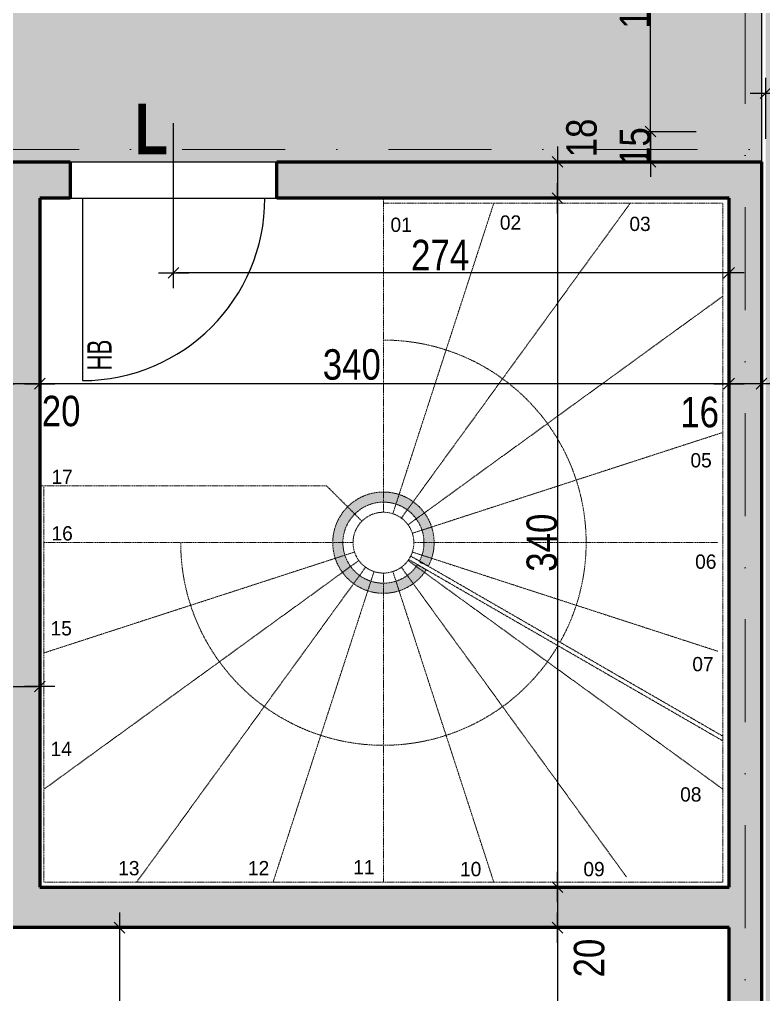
# Model space of a CAD drawing. Header units: millimetres. Extents: x 0 to 26881, y -27198 to -22998.
# Drawn here: x 20942.2 to 21309.2, y -24979.4 to -24498.2 of the extents above; entities that cross this region are included whole.
import ezdxf
from ezdxf.enums import TextEntityAlignment as Align

# ---------------------------------------------------------------- set-up
doc = ezdxf.new("R2010")
doc.units = ezdxf.units.MM
for name, pattern in [('CACHEX2', [19.049999999999997, 12.7, -6.35]), ('TIRETPTX2', [50.8, 25.4, -12.7, 0, -12.7]), ('VW-01', [0.41656, 0.20828, -0.20828])]:
    doc.linetypes.add(name, pattern=pattern)
for name, color, linetype in [('01_cote_gen', 4, 'Continuous'), ('01_linteaux', 2, 'Continuous'), ('01_murs_sup', 2, 'CACHEX2'), ('01_poch_murs', 253, 'Continuous'), ('01_texte', 230, 'Continuous'), ('AA_COTES', 2, 'Continuous')]:
    doc.layers.add(name, color=color, linetype=linetype)
for name, color, linetype, lineweight in [('01_murs_coup', 5, 'Continuous', 60), ('01_tram_axes', 2, 'TIRETPTX2', 9), ('B Aménagement intérieur', 7, 'Continuous', 5)]:
    doc.layers.add(name, color=color, linetype=linetype, lineweight=lineweight)
doc.styles.add('ARIAL NA', font='ARIALN.TTF')
doc.styles.add('Eurostile', font='')
doc.styles.add('impact', font='impact.ttf')
doc.styles.add('STYLE2', font='ARIALN.TTF')
doc.styles.get('Eurostile').set_extended_font_data('Eurostile')
doc.dimstyles.new('JB50', dxfattribs={"dimscale": 0.1, "dimtxt": 150, "dimasz": 15, "dimexe": 0.1, "dimexo": 0.1, "dimgap": 0.09, "dimtad": 1, "dimdec": 1, "dimdsep": 46, "dimtxsty": 'STYLE2', "dimblk1": 'BOND_G', "dimblk2": 'BOND_D', "dimsah": 1, "dimcen": 1.5, "dimdle": 0.01, "dimse1": 1, "dimse2": 1, "dimclrd": 4, "dimclre": 2, "dimclrt": 6, "dimazin": 2, "dimtfac": 2.333333333333333, "dimtdec": 1, "dimtix": 1, "dimtmove": 2, "dimatfit": 3, "dimldrblk": 'BOND_G', "dimfxl": 1, "dimtolj": 1, "dimtzin": 0, "dimarcsym": 0})

# ---------------------------------------------------------------- blocks, each defined once
blk = doc.blocks.new('BOND_G')
at = {"layer": 'AA_COTES', "color": 0}
for p, q in [((0, -5), (0, 14.99999999999999)), ((5, 0), (-5, 0)), ((1.767766952966312, 1.767766952966312), (-1.767766952966426, -1.767766952966426))]:
    blk.add_line(p, q, dxfattribs=at)
blk = doc.blocks.new('BOND_D')
at = {"layer": 'AA_COTES', "color": 0}
for p, q in [((0, 5), (0, -15)), ((5, 0), (-5, 0)), ((-1.767766952966312, -1.767766952966312), (1.767766952966426, 1.767766952966426))]:
    blk.add_line(p, q, dxfattribs=at)
blk = doc.blocks.new('*D2646')
at = {"layer": '01_cote_gen', "color": 4, "lineweight": -2, "transparency": 16777216}
blk.add_line((21290.72003214607, -24623.23499633811), (21019.720020967, -24623.23499633811), dxfattribs=at)
at = {"layer": 'Defpoints', "color": 0, "transparency": 16777216}
for p in [(21018.220020967, -24598.90054208892), (21292.22003214607, -24606.94662919364), (21018.220020967, -24623.23499633811)]:
    blk.add_point(p, dxfattribs=at)
at = {"layer": '01_cote_gen', "color": 4, "lineweight": -2, "transparency": 16777216, "xscale": 1.5, "yscale": 1.5, "zscale": 1.5, "rotation": 180}
blk.add_blockref('BOND_D', (21018.220020967, -24623.23499633811), dxfattribs=at)
at = {"layer": '01_cote_gen', "color": 4, "lineweight": -2, "transparency": 16777216, "xscale": 1.5, "yscale": 1.5, "zscale": 1.5}
blk.add_blockref('BOND_G', (21292.22003214607, -24623.23499633811), dxfattribs=at)
at = {"layer": '01_cote_gen', "color": 6, "transparency": 16777216, "insert": (21149.71164584985, -24614.41911377298), "char_height": 15, "attachment_point": 5, "style": 'STYLE2'}
blk.add_mtext('\\A1;274', dxfattribs=at)
blk = doc.blocks.new('*D2654')
at = {"layer": '01_cote_gen', "color": 4, "lineweight": -2, "transparency": 16777216}
blk.add_line((21290.72003222393, -24677.92587362898), (20953.72003870651, -24677.92587362898), dxfattribs=at)
at = {"layer": 'Defpoints', "color": 0, "transparency": 16777216}
for p in [(20952.22003870651, -24661.08449233551), (20952.22003870651, -24677.92587362898), (21292.22003222393, -24681.3707368769)]:
    blk.add_point(p, dxfattribs=at)
at = {"layer": '01_cote_gen', "color": 4, "lineweight": -2, "transparency": 16777216, "xscale": 1.5, "yscale": 1.5, "zscale": 1.5, "rotation": 180}
blk.add_blockref('BOND_D', (20952.22003870651, -24677.92587362898), dxfattribs=at)
at = {"layer": '01_cote_gen', "color": 4, "lineweight": -2, "transparency": 16777216, "xscale": 1.5, "yscale": 1.5, "zscale": 1.5}
blk.add_blockref('BOND_G', (21292.22003222393, -24677.92587362898), dxfattribs=at)
at = {"layer": '01_cote_gen', "color": 6, "transparency": 16777216, "insert": (21106.13388780941, -24668.53584718919), "char_height": 15, "attachment_point": 5, "style": 'STYLE2'}
blk.add_mtext('\\A1;340', dxfattribs=at)
blk = doc.blocks.new('*D2647')
at = {"layer": '01_cote_gen', "color": 4, "lineweight": -2, "transparency": 16777216}
blk.add_line((20950.72003802, -24677.92587362898), (20933.72003802, -24677.92587362898), dxfattribs=at)
at = {"layer": 'Defpoints', "color": 0, "transparency": 16777216}
for p in [(20932.22003802, -24677.92587362898), (20932.22003802, -24692.27939215443), (20952.22003802, -24692.27939290036)]:
    blk.add_point(p, dxfattribs=at)
at = {"layer": '01_cote_gen', "color": 4, "lineweight": -2, "transparency": 16777216, "xscale": 1.5, "yscale": 1.5, "zscale": 1.5, "rotation": 180}
blk.add_blockref('BOND_D', (20932.22003802, -24677.92587362898), dxfattribs=at)
at = {"layer": '01_cote_gen', "color": 4, "lineweight": -2, "transparency": 16777216, "xscale": 1.5, "yscale": 1.5, "zscale": 1.5}
blk.add_blockref('BOND_G', (20952.22003802, -24677.92587362898), dxfattribs=at)
at = {"layer": '01_cote_gen', "color": 6, "transparency": 16777216, "insert": (20962.76972284594, -24691.5015246512), "char_height": 15, "attachment_point": 5, "style": 'STYLE2'}
blk.add_mtext('\\A1;20', dxfattribs=at)
blk = doc.blocks.new('*D2658')
at = {"layer": '01_cote_gen', "color": 4, "lineweight": -2, "transparency": 16777216}
blk.add_line((21306.72003222393, -24677.92587362898), (21293.72003222393, -24677.92587362898), dxfattribs=at)
at = {"layer": 'Defpoints', "color": 0, "transparency": 16777216}
for p in [(21292.22003222393, -24662.1052872217), (21308.22003222393, -24662.1052872217), (21292.22003222393, -24677.92587362898)]:
    blk.add_point(p, dxfattribs=at)
at = {"layer": '01_cote_gen', "color": 4, "lineweight": -2, "transparency": 16777216, "xscale": 1.5, "yscale": 1.5, "zscale": 1.5, "rotation": 180}
blk.add_blockref('BOND_D', (21292.22003222393, -24677.92587362898), dxfattribs=at)
at = {"layer": '01_cote_gen', "color": 4, "lineweight": -2, "transparency": 16777216, "xscale": 1.5, "yscale": 1.5, "zscale": 1.5}
blk.add_blockref('BOND_G', (21308.22003222393, -24677.92587362898), dxfattribs=at)
at = {"layer": '01_cote_gen', "color": 6, "transparency": 16777216, "insert": (21277.72001498553, -24692.03396053171), "char_height": 15, "attachment_point": 5, "style": 'STYLE2'}
blk.add_mtext('\\A1;16', dxfattribs=at)
blk = doc.blocks.new('*D2660')
at = {"layer": '01_cote_gen', "color": 4, "lineweight": -2, "transparency": 16777216}
blk.add_line((20933.72003132438, -24827.42655922013), (20950.72003132438, -24827.42655922013), dxfattribs=at)
at = {"layer": 'Defpoints', "color": 0, "transparency": 16777216}
for p in [(20952.22003132438, -24827.42655922013), (20932.22003132438, -24834.92655922013), (20952.22003132438, -24834.92655996607)]:
    blk.add_point(p, dxfattribs=at)
at = {"layer": '01_cote_gen', "color": 4, "lineweight": -2, "transparency": 16777216, "xscale": 1.5, "yscale": 1.5, "zscale": 1.5, "rotation": 180}
blk.add_blockref('BOND_G', (20932.22003132438, -24827.42655922013), dxfattribs=at)
at = {"layer": '01_cote_gen', "color": 4, "lineweight": -2, "transparency": 16777216, "xscale": 1.5, "yscale": 1.5, "zscale": 1.5}
blk.add_blockref('BOND_D', (20952.22003132438, -24827.42655922013), dxfattribs=at)
at = {"layer": '01_cote_gen', "color": 6, "transparency": 16777216, "insert": (20917.34928376193, -24839.95068749294), "char_height": 15, "attachment_point": 5, "style": 'STYLE2'}
blk.add_mtext('\\A1;20', dxfattribs=at)
blk = doc.blocks.new('*D3514')
at = {"layer": '01_cote_gen', "color": 4, "lineweight": -2, "ltscale": 0.1, "transparency": 16777216}
blk.add_line((21207.61204613413, -24947.89734525036), (21207.61204613413, -26207.91389860424), dxfattribs=at)
at = {"layer": 'Defpoints', "color": 0, "ltscale": 0.1, "transparency": 16777216}
for p in [(21230.51022509261, -24946.39734525036), (21160.89494673413, -26209.41389860424), (21207.61204613413, -26209.41389860424)]:
    blk.add_point(p, dxfattribs=at)
at = {"layer": '01_cote_gen', "color": 4, "lineweight": -2, "ltscale": 0.1, "transparency": 16777216, "xscale": 1.5, "yscale": 1.5, "zscale": 1.5}
for name, p, rotation in [('BOND_G', (21207.61204613413, -24946.39734525036), 90), ('BOND_D', (21207.61204613413, -26209.41389860424), 270)]:
    blk.add_blockref(name, p, dxfattribs=dict(at, rotation=rotation))
at = {"layer": '01_cote_gen', "color": 6, "ltscale": 0.1, "transparency": 16777216, "insert": (21199.94445131832, -25577.9056219273), "char_height": 15, "attachment_point": 5, "rotation": 90, "style": 'STYLE2'}
blk.add_mtext('\\A1;1263', dxfattribs=at)
blk = doc.blocks.new('*D3515')
at = {"layer": '01_cote_gen', "color": 4, "lineweight": -2, "ltscale": 0.1, "transparency": 16777216}
blk.add_line((20991.55178539926, -24947.89978072311), (20991.55178539926, -25172.88873565693), dxfattribs=at)
at = {"layer": 'Defpoints', "color": 0, "ltscale": 0.1, "transparency": 16777216}
for p in [(20975.09801928597, -24946.39978072311), (20933.18244796749, -25174.38873565693), (20991.55178539926, -25174.38873565693)]:
    blk.add_point(p, dxfattribs=at)
at = {"layer": '01_cote_gen', "color": 4, "lineweight": -2, "ltscale": 0.1, "transparency": 16777216, "xscale": 1.5, "yscale": 1.5, "zscale": 1.5}
for name, p, rotation in [('BOND_G', (20991.55178539926, -24946.39978072311), 90), ('BOND_D', (20991.55178539926, -25174.38873565693), 270)]:
    blk.add_blockref(name, p, dxfattribs=dict(at, rotation=rotation))
at = {"layer": '01_cote_gen', "color": 6, "ltscale": 0.1, "transparency": 16777216, "insert": (20983.88419058345, -25060.39425819002), "char_height": 15, "attachment_point": 5, "rotation": 90, "style": 'STYLE2'}
blk.add_mtext('\\A1;228', dxfattribs=at)
blk = doc.blocks.new('*D3516')
at = {"layer": '01_cote_gen', "color": 4, "lineweight": -2, "ltscale": 0.1, "transparency": 16777216}
blk.add_line((21207.61204613413, -24927.89678038121), (21207.61204613413, -24944.89734525036), dxfattribs=at)
at = {"layer": 'Defpoints', "color": 0, "ltscale": 0.1, "transparency": 16777216}
for p in [(21213.55497539928, -24926.39678038121), (21207.61204613413, -24946.39734525036), (21215.11204613413, -24946.39734525036)]:
    blk.add_point(p, dxfattribs=at)
at = {"layer": '01_cote_gen', "color": 4, "lineweight": -2, "ltscale": 0.1, "transparency": 16777216, "xscale": 1.5, "yscale": 1.5, "zscale": 1.5}
for name, p, rotation in [('BOND_G', (21207.61204613413, -24926.39678038121), 90), ('BOND_D', (21207.61204613413, -24946.39734525036), 270)]:
    blk.add_blockref(name, p, dxfattribs=dict(at, rotation=rotation))
at = {"layer": '01_cote_gen', "color": 6, "ltscale": 0.1, "transparency": 16777216, "insert": (21223.28516412284, -24961.40929194362), "char_height": 15, "attachment_point": 5, "rotation": 90, "style": 'STYLE2'}
blk.add_mtext('\\A1;20', dxfattribs=at)
blk = doc.blocks.new('*D3517')
at = {"layer": '01_cote_gen', "color": 4, "lineweight": -2, "ltscale": 0.1, "transparency": 16777216}
blk.add_line((21207.61204613413, -24587.89678038121), (21207.61204613413, -24924.89678038121), dxfattribs=at)
at = {"layer": 'Defpoints', "color": 0, "ltscale": 0.1, "transparency": 16777216}
for p in [(21229.04096805089, -24586.39678038121), (21207.61204613413, -24926.39678038121), (21258.72902118711, -24926.39678038121)]:
    blk.add_point(p, dxfattribs=at)
at = {"layer": '01_cote_gen', "color": 4, "lineweight": -2, "ltscale": 0.1, "transparency": 16777216, "xscale": 1.5, "yscale": 1.5, "zscale": 1.5}
for name, p, rotation in [('BOND_G', (21207.61204613413, -24586.39678038121), 90), ('BOND_D', (21207.61204613413, -24926.39678038121), 270)]:
    blk.add_blockref(name, p, dxfattribs=dict(at, rotation=rotation))
at = {"layer": '01_cote_gen', "color": 6, "ltscale": 0.1, "transparency": 16777216, "insert": (21199.94445131832, -24756.3967803812), "char_height": 15, "attachment_point": 5, "rotation": 90, "style": 'STYLE2'}
blk.add_mtext('\\A1;340', dxfattribs=at)
blk = doc.blocks.new('*D3518')
at = {"layer": '01_cote_gen', "color": 4, "lineweight": -2, "ltscale": 0.1, "transparency": 16777216}
blk.add_line((21207.61204613414, -24569.89678038121), (21207.61204613413, -24584.89678038121), dxfattribs=at)
at = {"layer": 'Defpoints', "color": 0, "ltscale": 0.1, "transparency": 16777216}
for p in [(21197.95547523099, -24568.39678038121), (21193.28156000213, -24586.39678038121), (21207.61204613413, -24586.39678038121)]:
    blk.add_point(p, dxfattribs=at)
at = {"layer": '01_cote_gen', "color": 4, "lineweight": -2, "ltscale": 0.1, "transparency": 16777216, "xscale": 1.5, "yscale": 1.5, "zscale": 1.5}
for name, p, rotation in [('BOND_G', (21207.61204613414, -24568.39678038121), 90), ('BOND_D', (21207.61204613413, -24586.39678038121), 270)]:
    blk.add_blockref(name, p, dxfattribs=dict(at, rotation=rotation))
at = {"layer": '01_cote_gen', "color": 6, "ltscale": 0.1, "transparency": 16777216, "insert": (21219.51639026248, -24556.66911253533), "char_height": 15, "attachment_point": 5, "rotation": 90, "style": 'STYLE2'}
blk.add_mtext('\\A1;18', dxfattribs=at)
blk = doc.blocks.new('*D3520')
at = {"layer": '01_cote_gen', "color": 4, "lineweight": -2, "ltscale": 0.1, "transparency": 16777216}
blk.add_line((21311.72003215151, -24534.50470549986), (21626.72003214593, -24534.50470549986), dxfattribs=at)
at = {"layer": 'Defpoints', "color": 0, "ltscale": 0.1, "transparency": 16777216}
for p in [(21628.22003214593, -24534.50470549986), (21310.22003215151, -24539.94767353433), (21628.22003214593, -24544.55341939174)]:
    blk.add_point(p, dxfattribs=at)
at = {"layer": '01_cote_gen', "color": 4, "lineweight": -2, "ltscale": 0.1, "transparency": 16777216, "xscale": 1.5, "yscale": 1.5, "zscale": 1.5, "rotation": 180}
blk.add_blockref('BOND_G', (21310.22003215151, -24534.50470549986), dxfattribs=at)
at = {"layer": '01_cote_gen', "color": 4, "lineweight": -2, "ltscale": 0.1, "transparency": 16777216, "xscale": 1.5, "yscale": 1.5, "zscale": 1.5}
blk.add_blockref('BOND_D', (21628.22003214593, -24534.50470549986), dxfattribs=at)
at = {"layer": '01_cote_gen', "color": 6, "ltscale": 0.1, "transparency": 16777216, "insert": (21469.22003214873, -24526.83711068403), "char_height": 15, "attachment_point": 5, "style": 'STYLE2'}
blk.add_mtext('\\A1;318', dxfattribs=at)
blk = doc.blocks.new('*D3521')
at = {"layer": '01_cote_gen', "color": 4, "lineweight": -2, "ltscale": 0.1, "transparency": 16777216}
for p, q in [((21253.51967478677, -24551.91393010973), (21253.51967478677, -24550.41393010973)), ((21253.51967478677, -24553.41393010973), (21253.51967478677, -24568.39678038122)), ((21253.51967478677, -24569.89678038122), (21253.51967478677, -24571.39678038122))]:
    blk.add_line(p, q, dxfattribs=at)
at = {"layer": 'Defpoints', "color": 0, "ltscale": 0.1, "transparency": 16777216}
for p in [(21340.47778330051, -24553.41393010973), (21253.51967478677, -24568.39678038122), (21275.78433633334, -24568.39678038122)]:
    blk.add_point(p, dxfattribs=at)
at = {"layer": '01_cote_gen', "color": 4, "lineweight": -2, "ltscale": 0.1, "transparency": 16777216, "xscale": 1.5, "yscale": 1.5, "zscale": 1.5}
for name, p, rotation in [('BOND_G', (21253.51967478677, -24553.41393010973), 270), ('BOND_D', (21253.51967478677, -24568.39678038122), 90)]:
    blk.add_blockref(name, p, dxfattribs=dict(at, rotation=rotation))
at = {"layer": '01_cote_gen', "color": 6, "ltscale": 0.1, "transparency": 16777216, "insert": (21245.85207997095, -24560.90535524547), "char_height": 15, "attachment_point": 5, "rotation": 90, "style": 'STYLE2'}
blk.add_mtext('\\A1;15', dxfattribs=at)
blk = doc.blocks.new('*D3522')
at = {"layer": '01_cote_gen', "color": 4, "lineweight": -2, "ltscale": 0.1, "transparency": 16777216}
blk.add_line((21253.51967478677, -24551.91393010972), (21253.51967478677, -24424.8989365431), dxfattribs=at)
at = {"layer": 'Defpoints', "color": 0, "ltscale": 0.1, "transparency": 16777216}
for p in [(21253.51967478677, -24423.3989365431), (21273.68359254023, -24423.3989365431), (21267.80281206896, -24553.41393010972)]:
    blk.add_point(p, dxfattribs=at)
at = {"layer": '01_cote_gen', "color": 4, "lineweight": -2, "ltscale": 0.1, "transparency": 16777216, "xscale": 1.5, "yscale": 1.5, "zscale": 1.5}
for name, p, rotation in [('BOND_D', (21253.51967478677, -24423.3989365431), 90), ('BOND_G', (21253.51967478677, -24553.41393010972), 270)]:
    blk.add_blockref(name, p, dxfattribs=dict(at, rotation=rotation))
at = {"layer": '01_cote_gen', "color": 6, "ltscale": 0.1, "transparency": 16777216, "insert": (21245.85207997095, -24488.40643332641), "char_height": 15, "attachment_point": 5, "rotation": 90, "style": 'STYLE2'}
blk.add_mtext('\\A1;130', dxfattribs=at)

msp = doc.modelspace()

# ---------------------------------------------------------------- hatches: boundary and pattern name
at = {"layer": '01_murs_sup', "ltscale": 0.1}
h = msp.add_hatch(dxfattribs=at)
h.set_pattern_fill('DASH', color=256, scale=2.5, angle=135)
h.set_pattern_definition([(135, (-8664.741573914653, 5453.817157772795), (-11.22532015133644, 8.881784197001252e-16), [7.9375, -7.9375])])
h.paths.add_polyline_path([(20037.21940923445, -23796.41393011009), (19924.22033848561, -23796.41393011009), (19924.22033848561, -24268.41392967456), (19940.22033848561, -24268.41392967456), (19940.22033848561, -23812.41393011009), (20037.21940923445, -23812.41393011009)])
h.paths.add_polyline_path([(20337.21940923445, -23796.41393011009), (20237.21940923445, -23796.41393011009), (20237.21940923445, -23812.41393011009), (20337.21940923445, -23812.41393011009)])
h.paths.add_polyline_path([(20637.21940923445, -23796.41393011009), (20558.21970575739, -23796.41393011009), (20558.21970575739, -23596.41393011009), (20540.21970575739, -23596.41393011009), (20540.21970575739, -23796.41393011009), (20437.21940923445, -23796.41393011009), (20437.21940923445, -23812.41393011009), (20540.21970575738, -23812.41393011009), (20540.21970575738, -24457.4204008723), (20558.21970575738, -24457.4204008723), (20558.21970575738, -24423.4204008723), (20931.22075417563, -24423.4204008723), (20931.21962934305, -24405.39323137515), (20558.21970575738, -24405.41638696094), (20558.21970575738, -23812.41393011009), (20637.21940923445, -23812.41393011009)])
h.paths.add_polyline_path([(21037.21939117342, -23796.41393011009), (20837.21940923445, -23796.41393011009), (20837.21940923445, -23812.41393011009), (21037.21939117342, -23812.41393011009)])
h.paths.add_polyline_path([(21308.21968911029, -23596.41397941199), (21292.21968911029, -23596.41397941199), (21292.21968911029, -23796.41393011009), (21137.21939117342, -23796.41393011009), (21137.21939117342, -23812.41393011009), (21292.21968911028, -23812.41393011009), (21292.21968911028, -24405.41396151676), (21033.21965410959, -24405.41396151676), (21033.21965410959, -24423.413961552), (21308.21968911029, -24423.39677860973)])
h.paths.add_polyline_path([(21536.22003214656, -23796.41393011009), (21310.22003214663, -23796.41393011009), (21310.22003214897, -24423.41393011009), (21575.2200321461, -24423.41393011009), (21575.22003214593, -24405.41393011009), (21326.22003214891, -24405.41393011009), (21326.22003214668, -23812.41393011009), (21536.22003214663, -23812.41393011009)])
h.paths.add_polyline_path([(21794.22003214656, -23796.41393011009), (21636.22003214656, -23796.41393011009), (21636.22003214663, -23812.41393011009), (21794.22003214663, -23812.41393011009)])
h.paths.add_polyline_path([(22112.2200321469, -23796.41393011009), (21894.22003214656, -23796.41393011009), (21894.22003214663, -23812.41393011009), (22112.22003214696, -23812.41393011009)])
h.paths.add_polyline_path([(22349.22003214662, -23796.41393011016), (22212.220032147, -23796.4139301102), (22212.22003214707, -23812.4139301102), (22333.22003214668, -23812.41393011017), (22333.22003214688, -23863.41393011017), (22349.22003214688, -23863.41393011016)])
h.paths.add_polyline_path([(22349.22003214763, -24063.41393011016), (22333.22003214763, -24063.41393011017), (22333.22003214818, -24212.41393011017), (22349.22003214819, -24212.41393011016)])
h.paths.add_polyline_path([(22349.22003214857, -24312.41393011016), (22333.22003214856, -24312.41393011016), (22333.2200321492, -24481.41393011009), (21907.2200321492, -24481.4139301101), (21907.22003214895, -24416.41393011009), (21887.22003214895, -24416.41393011009), (21887.2200321492, -24481.4139301101), (21721.22003214919, -24481.4139301101), (21721.22003214891, -24405.41393011009), (21677.22003214593, -24405.41393011009), (21677.2200321461, -24423.41393011009), (21703.22003214898, -24423.41393011009), (21703.22003214947, -24553.41393011009), (21677.22003214602, -24553.4139301069), (21677.22003214619, -24571.4139301069), (21721.22003214953, -24571.41393011009), (21721.22003214926, -24499.4139301101), (21887.22003214926, -24499.41393011009), (21887.22003214951, -24564.4139301101), (21907.22003214951, -24564.4139301101), (21907.22003214926, -24499.4139301101), (22333.22003214926, -24499.41393011009), (22333.22003214989, -24667.41393011016), (22349.2200321499, -24667.41393011016)])
h.paths.add_polyline_path([(22349.22003215028, -24767.41393011016), (22333.22003215027, -24767.41393011017), (22333.22003215063, -24863.41393011017), (22349.22003215063, -24863.41393011016)])
h.paths.add_polyline_path([(21575.22003214602, -24553.4139301069), (21310.22003215181, -24553.41393011009), (21310.22003215181, -25180.41393011009), (21571.2200321518, -25180.41393011009), (21571.22003215173, -25164.41393011009), (21326.22003215166, -25164.41393011009), (21326.2200321461, -24571.41393011009), (21575.22003214619, -24571.4139301069)])
h.paths.add_polyline_path([(21308.22003214607, -24568.39678038121), (21069.22002096718, -24568.39678038121), (21069.22002096718, -24586.39678038121), (21292.22003214607, -24586.39678038121), (21292.22003214607, -24926.39678038121), (20952.22002783533, -24926.39678038121), (20952.22004051615, -24586.39677987164), (20967.22002083231, -24586.39678038121), (20967.22002083231, -24568.39678038121), (20869.22002083231, -24568.39678038121), (20869.22002083231, -24586.39678038121), (20932.22003443682, -24586.39678038121), (20932.22003443682, -24749.39678172238), (20707.21968876748, -24749.39678172238), (20707.21968876748, -24586.39678038121), (20767.22002083231, -24586.39678038121), (20767.22002083231, -24568.39678038121), (20687.21968876748, -24568.39678038121), (20687.21968876748, -24989.38875761353), (20913.18241445045, -24989.38875761353), (20913.18240829581, -25154.38876009204), (20688.21970566856, -25154.38875171237), (20688.21970566856, -25338.38873337051), (20706.21970566856, -25338.38873337051), (20706.21970566856, -25174.38873565693), (20933.18244796749, -25174.38873565693), (20933.18243300495, -24946.40018040749), (21292.22003215386, -24946.39675681899), (21292.22003215217, -25219.41394693739), (21308.22003215217, -25219.41394693739)])
h.paths.add_polyline_path([(20932.22003369089, -24769.39678172238), (20932.2200303342, -24859.39678172238), (20707.21968876748, -24859.39678172238), (20707.21968876748, -24769.39678172238)], flags=16)
h.paths.add_polyline_path([(20932.22002958827, -24879.39678172238), (20932.22002783533, -24926.39678240376), (20913.18241680044, -24926.39678169373), (20913.18241519647, -24969.38875761353), (20707.21968876748, -24969.38874993095), (20707.21968876748, -24879.39678172238)], flags=16)
h.paths.add_polyline_path([(20558.21970575738, -24559.42043509289), (20540.21970575738, -24559.42043509289), (20540.21970575738, -24623.41393743654), (19940.22033848561, -24623.41393743652), (19940.22033848561, -24368.41392967456), (19924.22033848561, -24368.41392967456), (19924.22033848561, -24768.41392967457), (19940.22033848561, -24768.41392967457), (19940.22033848561, -24641.41393743654), (20540.2197057574, -24641.41393743654), (20540.21970575738, -25047.4061299458), (20558.21970575738, -25047.40612994579)])
at = {"layer": '01_poch_murs', "ltscale": 0.1}
h = msp.add_hatch(color=256, dxfattribs=at)
h.dxf.hatch_style = 1
h.paths.add_polyline_path([(19940.22033848561, -24168.41392967457), (19924.22033848561, -24168.41392967457), (19924.22033848561, -24268.41392967456), (19940.22033848561, -24268.41392967456)])
h.paths.add_polyline_path([(19940.22033848561, -24368.41392967456), (19924.22033848561, -24368.41392967456), (19924.22033848561, -24768.41392967457), (19940.22033848561, -24768.41392967457), (19940.22033848561, -24641.41393743654), (20540.2197057574, -24641.41393743654), (20540.21970575739, -24815.39620657811), (20540.53170498853, -24815.39620657811), (20540.53170499, -24840.68118642219), (20540.21970575738, -25047.4061299458), (20558.21970575738, -25047.40612994579), (20558.21970575738, -24623.41393743654), (20540.21970575738, -24623.41393743654), (19940.22033848561, -24623.41393743652)])
h.paths.add_polyline_path([(20558.21970575738, -24559.42043509289), (20540.21970575738, -24559.42043509289), (20540.21970575738, -24623.41393743654), (20558.21970575738, -24623.41393743654)], flags=17)
h.paths.add_polyline_path([(20767.22002083231, -24568.39678038121), (20687.21968876748, -24568.39678038121), (20687.21968876748, -24989.38875761353), (20913.18241445045, -24989.38875761353), (20913.18240829581, -25154.38876009204), (20688.21970566856, -25154.38875171237), (20688.21970566856, -25338.38873337051), (20706.21970566856, -25338.38873337051), (20706.21970566856, -25174.38873565693), (20933.18244796749, -25174.38873565693), (20933.18243300495, -24946.40018040749), (21292.22003215386, -24946.39675681899), (21292.22003215217, -25219.41394693739), (21308.22003215217, -25219.41394693739), (21308.22003214607, -24568.39678038121), (21069.22002096718, -24568.39678038121), (21069.22002096718, -24586.39678038121), (21292.22003214607, -24586.39678038121), (21292.22003214607, -24926.39678038121), (20952.22002783533, -24926.39678038121), (20952.22004051615, -24586.39677987164), (20967.22002083231, -24586.39678038121), (20967.22002083231, -24568.39678038121), (20869.22002083231, -24568.39678038121), (20869.22002083231, -24586.39678038121), (20932.22003443682, -24586.39678038121), (20932.22003443682, -24749.39678172238), (20707.21968876748, -24749.39678172238), (20707.21968876748, -24586.39678038121), (20767.22002083231, -24586.39678038121)])
h.paths.add_polyline_path([(20932.22003369089, -24769.39678172238), (20932.2200303342, -24859.39678172238), (20707.21968876748, -24859.39678172238), (20707.21968876748, -24769.39678172238)], flags=16)
h.paths.add_polyline_path([(20932.22002958827, -24879.39678172238), (20932.22002783533, -24926.39678240376), (20913.18241680044, -24926.39678169373), (20913.18241519647, -24969.38875761353), (20707.21968876748, -24969.38874993095), (20707.21968876748, -24879.39678172238)], flags=16)
h = msp.add_hatch(dxfattribs=at)
h.set_pattern_fill('SACNCR', color=256, scale=10, angle=90)
h.set_pattern_definition([(135, (0, 0), (-16.83798022700466, -16.83798022700466), []), (135, (1.031030140202157e-15, 16.838), (-16.83798022700466, -16.83798022700466), [0, -23.8125])])
edge = h.paths.add_edge_path()
edge.add_arc((22466.28684696055, -24503.34728134513), 30.98012461480903, 0, 360)
edge = h.paths.add_edge_path()
edge.add_arc((20598.55698271428, -24883.71850286782), 30.98012461480539, 0, 360)
h.paths.add_polyline_path([(21308.21968911028, -24423.39677860973), (21033.21965410959, -24423.413961552), (21033.21965410959, -24423.4204008723), (20931.22075417563, -24423.4204008723), (20558.21970575738, -24423.4204008723), (20558.21970575738, -24457.4204008723), (20558.21970575738, -24559.42043509289), (20558.21970575738, -25047.40612994579), (20558.21970575738, -25149.40613008066), (20558.21970575738, -25640.41612697057), (20581.21970566856, -25640.41612697058), (20683.21970566856, -25640.41612697058), (20688.21970566856, -25640.41612697057), (20688.21970566856, -25440.38873350537), (20688.21970566856, -25338.38873337051), (20688.21970566856, -25154.38875171237), (20710.18240829581, -25154.38875253046), (20710.18241445046, -24989.38875761353), (20687.21968876748, -24989.38875761353), (20687.21968876748, -24568.39678038121), (20767.22002083231, -24568.39678038121), (20869.22002083231, -24568.39678038121), (20967.22002083231, -24568.39678038121), (21069.22002096718, -24568.39678038121), (21308.21968911028, -24568.39678038121)])
edge = h.paths.add_edge_path()
edge.add_arc((22718.99891028143, -24503.34728134514), 30.98012461480539, 0, 360)
h.paths.add_polyline_path([(22929.22003214823, -24446.41393011009), (22929.22003214809, -24388.41393011009), (22761.22003214809, -24388.41393011008), (22761.22003214818, -24423.41393011009), (22172.22003214898, -24423.41393011009), (22070.22003214898, -24423.41393011009), (21679.2200321461, -24423.41393011009), (21577.2200321461, -24423.41393011103), (21310.22003214897, -24423.41393011009), (21310.22003215181, -24553.41393011009), (21577.22003214593, -24553.41393011009), (21679.22003214594, -24553.41393011009), (22578.22003214854, -24553.41393011009), (22680.22003214854, -24553.4139301101), (22929.2200321485, -24553.41393011009), (22929.22003214848, -24548.41393011009)])
at = {"layer": 'B Aménagement intérieur', "linetype": 'VW-01', "lineweight": 5}
h = msp.add_hatch(color=2, dxfattribs=at)
edge = h.paths.add_edge_path()
edge.add_arc((21121.73968164119, -24756.38788161018), 24.99999999999996, 332.2924427770838, 687.707557225174)
edge.add_line((21142.87298929424, -24769.74390301034), (21138.53852553347, -24767.24139919127))
edge.add_arc((21121.73968164119, -24756.38788161019), 20.00000000000061, -27.13401601596422, 327.1340160188403, ccw=False)
edge.add_line((21139.53852553343, -24765.50934838368), (21143.87298929421, -24768.01185220276))

# ---------------------------------------------------------------- linework, layer by layer
at = {"layer": '01_linteaux', "ltscale": 0.1}
for p, q in [((21308.21968911028, -24423.39677860973), (21308.21968911028, -24568.39678038121)), ((21018.220020967, -24601.51405366168), (21018.220020967, -24549.37027225391)), ((20967.22002083231, -24568.39678038121), (21069.22002096718, -24568.39678038121)), ((20967.22002083231, -24586.39678038121), (21069.22002096718, -24586.39678038121)), ((20973.22002083248, -24586.39678038181), (20973.22002083248, -24676.39678038181))]:
    msp.add_line(p, q, dxfattribs=at)
msp.add_arc((20973.22002083248, -24586.39678038181), 90.00000000000364, 270, 7.016709298534877e-15, dxfattribs=at)
at = {"layer": '01_murs_coup'}
for p, q in [((20869.22002083231, -24568.39678038121), (20967.22002083231, -24568.39678038121)), ((20967.22002083231, -24568.39678038121), (20967.22002083231, -24586.39678038121)), ((21069.22002096718, -24586.39678038121), (21069.22002096718, -24568.39678038121)), ((21069.22002096718, -24568.39678038121), (21308.22003214607, -24568.39678038121)), ((21308.22003214607, -24568.39678038121), (21308.22003215217, -25219.41394693739)), ((20952.22004051615, -24586.39677987164), (20952.22002783533, -24926.39678038121)), ((20967.22002083231, -24586.39678038121), (20952.22004051615, -24586.39677987164)), ((21292.22003214607, -24586.39678038121), (21069.22002096718, -24586.39678038121)), ((21292.22003214607, -24926.39678038121), (21292.22003214607, -24586.39678038121)), ((20952.22002783533, -24926.39678038121), (21292.22003214607, -24926.39678038121)), ((21292.22003215386, -24946.39675681899), (20933.18243300495, -24946.40018040749)), ((21292.22003215217, -25219.41394693739), (21292.22003215386, -24946.39675681899))]:
    msp.add_line(p, q, dxfattribs=at)
at = {"layer": '01_murs_sup', "ltscale": 2}
for p, q in [((20869.22002083231, -24568.39678038121), (20967.22002083231, -24568.39678038121)), ((20967.22002083231, -24568.39678038121), (20967.22002083231, -24586.39678038121)), ((21069.22002096718, -24586.39678038121), (21069.22002096718, -24568.39678038121)), ((21069.22002096718, -24568.39678038121), (21308.22003214607, -24568.39678038121)), ((21308.22003214607, -24568.39678038121), (21308.22003215217, -25219.41394693739)), ((20952.22004051615, -24586.39677987164), (20952.22002783533, -24926.39678038121)), ((20967.22002083231, -24586.39678038121), (20952.22004051615, -24586.39677987164)), ((21292.22003214607, -24586.39678038121), (21069.22002096718, -24586.39678038121)), ((21292.22003214607, -24926.39678038121), (21292.22003214607, -24586.39678038121)), ((20952.22002783533, -24926.39678038121), (21292.22003214607, -24926.39678038121)), ((21292.22003215386, -24946.39675681899), (20933.18243300495, -24946.40018040749)), ((21292.22003215217, -25219.41394693739), (21292.22003215386, -24946.39675681899))]:
    msp.add_line(p, q, dxfattribs=at)
at = {"layer": '01_tram_axes', "color": 253, "ltscale": 2}
for p, q in [((21300.22003213406, -26573.87663679026), (21300.22003209556, -23083.84950040168)), ((18988.48579762115, -24562.41393038173), (23635.77124897944, -24562.41393034766))]:
    msp.add_line(p, q, dxfattribs=at)
at = {"layer": 'B Aménagement intérieur', "color": 2, "linetype": 'VW-01', "lineweight": 5}
for p, q in [((21121.73968164119, -24741.38788161018), (21121.73968164119, -24586.38788161018)), ((21126.37493655682, -24742.12203386576), (21176.16373076039, -24588.88788161018)), ((21130.55646042555, -24744.25262669454), (21243.43555508221, -24588.88788161018)), ((21133.87493655681, -24747.57110282579), (21289.23968164119, -24634.69200816841)), ((21136.00552938571, -24751.75262669485), (21289.23968164119, -24701.96383248896)), ((21093.73968164119, -24728.38788161018), (20951.73968164119, -24728.38788161018)), ((21111.13307992339, -24745.78127989239), (21093.73968164119, -24728.38788161018)), ((21106.73968164119, -24756.38788161018), (20954.23968164119, -24756.38788161018)), ((21136.73968164119, -24756.38788161018), (21286.73968164119, -24756.38788161018)), ((21107.47383389667, -24761.02313652552), (20954.23968164119, -24810.8119307314)), ((21136.00552938571, -24761.02313652552), (21286.73968164119, -24809.99963149078)), ((21109.60442672558, -24765.20466039458), (20954.23968164119, -24878.08375505196)), ((21133.87493655681, -24765.20466039458), (21289.23968164119, -24878.08375505196)), ((21289.23968164119, -24854.24875223729), (21134.23006269821, -24764.75390701354)), ((21289.23968164119, -24851.93935116053), (21135.23006269821, -24763.02185620597)), ((21112.92290285684, -24768.52313652583), (21000.04380820018, -24923.88788161018)), ((21117.10442672556, -24770.65372935461), (21067.315632522, -24923.88788161018)), ((21121.73968164119, -24771.38788161018), (21121.73968164119, -24923.88788161018)), ((21126.37493655682, -24770.65372935461), (21176.16373076039, -24923.88788161018)), ((21130.55646042555, -24768.52313652583), (21241.61919876219, -24921.38788161018))]:
    msp.add_line(p, q, dxfattribs=at)
at = {"layer": 'B Aménagement intérieur', "color": 2, "linetype": 'VW-01', "lineweight": 5, "flags": 128}
msp.add_lwpolyline([(21121.73968164119, -24588.88788161018), (21289.23968164119, -24588.88788161018), (21289.23968164119, -24923.88788161018), (20954.23968164119, -24923.88788161018), (20954.23968164119, -24728.38788161018)], dxfattribs=at)
msp.add_lwpolyline([(21143.87298929421, -24768.01185220276, 49.97999199361529), (21142.87298929424, -24769.74390301034), (21138.53852553347, -24767.24139919127, -39.97498435545348), (21139.53852553343, -24765.50934838368)], format="xyb", close=True, dxfattribs=at)
at = {"layer": 'B Aménagement intérieur', "color": 2, "linetype": 'VW-01', "lineweight": 5}
msp.add_circle((21121.73968164119, -24756.38788161018), 15, dxfattribs=at)
for radius, start, end in [(99.99999999999703, 330.5729673452129, 90), (99.99999999999741, 180, 329.4239456414688)]:
    msp.add_arc((21121.73968164119, -24756.38788161018), radius, start, end, dxfattribs=at)
msp.add_solid([(21139.76306078862, -24765.6389838737), (21139.52474398944, -24766.37244756314), (21142.97541934722, -24767.49363995224)], dxfattribs=at)

# ---------------------------------------------------------------- texts
at = {"layer": '01_texte', "style": 'impact'}
msp.add_text('L', height=25, dxfattribs=at).set_placement((21007.21215932611, -24572.25748763208), align=Align.BOTTOM_CENTER)
at = {"layer": '01_texte', "style": 'ARIAL NA', "width": 0.8}
msp.add_text('HB', height=12, rotation=90, dxfattribs=at).set_placement((20987.62377192537, -24671.47585118383))
at = {"layer": 'B Aménagement intérieur', "color": 2, "linetype": 'VW-01', "lineweight": 5, "char_height": 7.055555555555555, "attachment_point": 2, "rotation": 1.9129426463664258e-09, "line_spacing_factor": 0.8945783132530122, "style": 'Eurostile'}
for s, insert in [('01', (21130.47236047126, -24595.96446902598)), ('02', (21184.42848204953, -24594.86922941696)), ('03', (21248.32083013545, -24595.51821606999)), ('05', (21278.44099842924, -24712.18325987254)), ('17', (20963.24805405882, -24720.39481906311)), ('16', (20963.24805405882, -24748.25355412962)), ('06', (21280.74990797081, -24762.22592481653)), ('15', (20962.7862415365, -24795.11919548952)), ('07', (21279.36462347391, -24812.79967451175)), ('14', (20962.7862415365, -24854.66220464183)), ('08', (21273.36151989384, -24877.11518202803)), ('13', (20996.15402046726, -24913.50844908418)), ('12', (21060.15635135464, -24913.50844908419)), ('11', (21112.13357446692, -24913.04696894266)), ('10', (21164.77362301917, -24913.97000357406)), ('09', (21225.62998653813, -24913.96992922572))]:
    msp.add_mtext(s, dxfattribs=dict(at, insert=insert))

# ---------------------------------------------------------------- dimensions: what is measured, and where the dimension line sits
at = {"layer": '01_cote_gen', "ltscale": 0.1}
for base, p1, p2, picture, middle in [((21253.51967478677, -24423.3989365431), (21267.80281206896, -24553.41393010972), (21273.68359254023, -24423.3989365431), '*D3522', (21245.85207997095, -24488.40643332641)), ((21253.51967478677, -24568.39678038122), (21340.47778330051, -24553.41393010973), (21275.78433633334, -24568.39678038122), '*D3521', (21245.85207997095, -24560.90535524547)), ((21207.61204613413, -24926.39678038121), (21229.04096805089, -24586.39678038121), (21258.72902118711, -24926.39678038121), '*D3517', (21199.94445131832, -24756.3967803812)), ((20991.55178539926, -25174.38873565693), (20975.09801928597, -24946.39978072311), (20933.18244796749, -25174.38873565693), '*D3515', (20983.88419058345, -25060.39425819002)), ((21207.61204613413, -26209.41389860424), (21230.51022509261, -24946.39734525036), (21160.89494673413, -26209.41389860424), '*D3514', (21199.94445131832, -25577.9056219273))]:
    dim = msp.add_linear_dim(base=base, p1=p1, p2=p2, angle=90, dimstyle='JB50', dxfattribs=at)
    dim.commit()
    dim.dimension.update_dxf_attribs({"geometry": picture, "text_midpoint": middle})
dim = msp.add_linear_dim(base=(21628.22003214593, -24534.50470549986), p1=(21310.22003215151, -24539.94767353433), p2=(21628.22003214593, -24544.55341939174), dimstyle='JB50', dxfattribs=at)
dim.commit()
dim.dimension.update_dxf_attribs({"geometry": '*D3520', "text_midpoint": (21469.22003214873, -24526.83711068403)})
for base, p1, p2, picture, middle in [((21207.61204613413, -24586.39678038121), (21197.95547523099, -24568.39678038121), (21193.28156000213, -24586.39678038121), '*D3518', (21219.51639026248, -24556.66911253533)), ((21207.61204613413, -24946.39734525036), (21213.55497539928, -24926.39678038121), (21215.11204613413, -24946.39734525036), '*D3516', (21223.28516412284, -24961.40929194362))]:
    dim = msp.add_linear_dim(base=base, p1=p1, p2=p2, angle=90, dimstyle='JB50', dxfattribs=at)
    dim.commit()
    dim.dimension.update_dxf_attribs({"geometry": picture, "text_midpoint": middle, "dimtype": 160})
at = {"layer": '01_cote_gen'}
for base, p1, p2, picture, middle in [((21018.220020967, -24623.23499633811), (21292.22003214607, -24606.94662919364), (21018.220020967, -24598.90054208892), '*D2646', (21149.71164584985, -24614.41911377298)), ((20932.22003802, -24677.92587362898), (20952.22003802, -24692.27939290036), (20932.22003802, -24692.27939215443), '*D2647', (20962.76972284594, -24691.5015246512)), ((20952.22003870651, -24677.92587362898), (21292.22003222393, -24681.3707368769), (20952.22003870651, -24661.08449233551), '*D2654', (21106.13388780941, -24668.53584718919)), ((21292.22003222393, -24677.92587362898), (21308.22003222393, -24662.1052872217), (21292.22003222393, -24662.1052872217), '*D2658', (21277.72001498553, -24692.03396053171)), ((20952.22003132438, -24827.42655922013), (20932.22003132438, -24834.92655922013), (20952.22003132438, -24834.92655996607), '*D2660', (20917.34928376193, -24839.95068749294))]:
    dim = msp.add_linear_dim(base=base, p1=p1, p2=p2, dimstyle='JB50', dxfattribs=at)
    dim.commit()
    dim.dimension.update_dxf_attribs({"geometry": picture, "text_midpoint": middle, "dimtype": 160})

doc.saveas('drawing.dxf')
